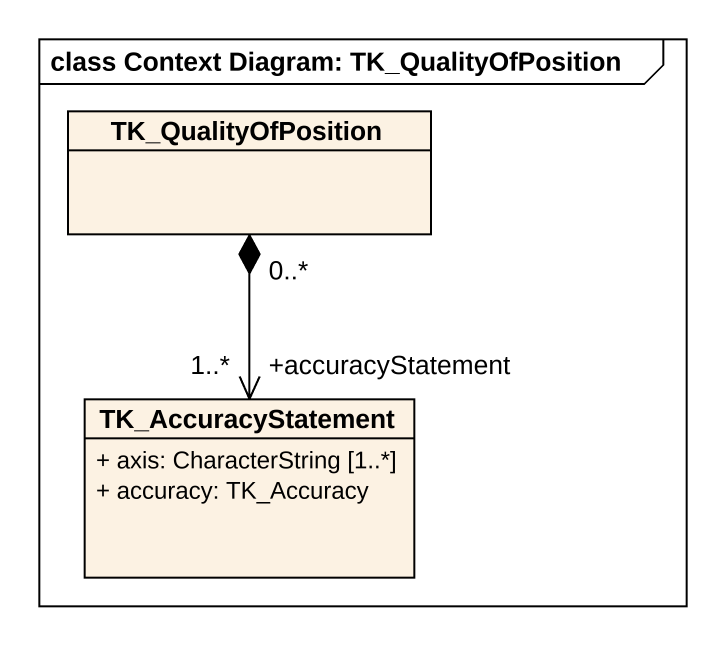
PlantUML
@startuml
mainframe class Context Diagram: TK_QualityOfPosition
hide circle
hide empty members
skinparam classAttributeIconSize 0
class TK_QualityOfPosition
class TK_AccuracyStatement {
  + axis: CharacterString [1..*]
  + accuracy: TK_Accuracy
}
TK_AccuracyStatement "+accuracyStatement\n1..*" <-up-* "0..*" TK_QualityOfPosition
@enduml
